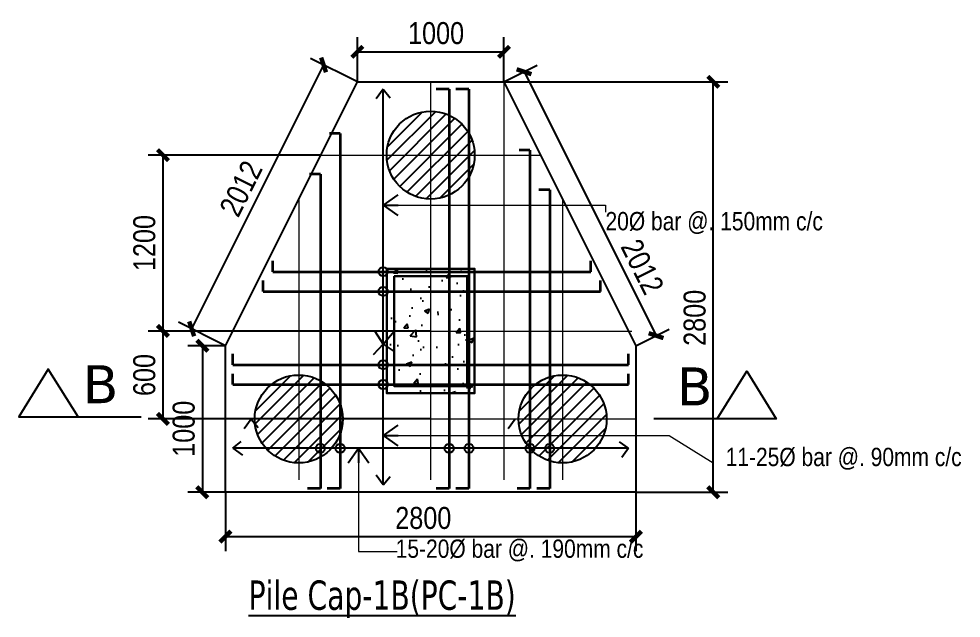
# Model space of a CAD drawing. Header units: millimetres. Extents: x 6239764 to 13047540, y 367704 to 979893.
# Drawn here: x 6277072 to 6283498, y 469577 to 473665 of the extents above; entities that cross this region are included whole.
import ezdxf

# ---------------------------------------------------------------- set-up
doc = ezdxf.new("R2010")
doc.units = ezdxf.units.MM
doc.header["$LTSCALE"] = 300
doc.linetypes.add('CENTER', pattern=[2, 1.25, -0.25, 0.25, -0.25])
doc.linetypes.add('DASHDOTX2', pattern=[2, 1, -0.5, 0, -0.5])
for name, color, linetype, lineweight in [('C.Line', 8, 'DASHDOTX2', 13), ('LINE-3', 7, 'Continuous', 15), ('ROD', 10, 'Continuous', 35)]:
    doc.layers.add(name, color=color, linetype=linetype, lineweight=lineweight)
doc.layers.add('COLUMN', color=9, linetype='Continuous')
doc.layers.add('DIM', color=4, linetype='Continuous')
doc.styles.add('AFTXT', font='')
doc.styles.add('NARROW', font='ARIALN.TTF')
doc.styles.add('ROMANS', font='ROMANS.SHX', dxfattribs={"width": 0.8})
doc.styles.get("Standard").update_dxf_attribs({"font": 'txt8.shx', "width": 0.7, "bigfont": 'hztxt_ii.shx'})
doc.styles.add('ver', font='verdana.ttf')
doc.styles.get('AFTXT').set_extended_font_data('Romans.shx')
doc.dimstyles.new('DIM', dxfattribs={"dimtxt": 7, "dimasz": 3, "dimexe": 3, "dimexo": 3, "dimgap": 0.09, "dimtad": 0, "dimdec": 1, "dimzin": 0, "dimdsep": 46, "dimlunit": 4, "dimtxsty": 'ROMANS', "dimblk": 'ARCHTICK', "dimcen": 0.09, "dimdle": 1, "dimse1": 1, "dimse2": 1, "dimclrd": 7, "dimclre": 7, "dimclrt": 5, "dimazin": 0, "dimtfac": 1, "dimtdec": 1, "dimtofl": 0, "dimtmove": 0, "dimatfit": 3, "dimldrblk": 'OPEN90', "dimfxl": 1, "dimfrac": 2, "dimtolj": 1, "dimtzin": 0, "dimlwd": -1, "dimlwe": -1, "dimarcsym": 0})
doc.dimstyles.new('IED-2', dxfattribs={"dimscale": 50, "dimtxt": 3, "dimasz": 0.5, "dimexe": 2, "dimexo": 0, "dimgap": 2.5, "dimtad": 1, "dimdec": 0, "dimzin": 0, "dimdsep": 46, "dimtxsty": 'AFTXT', "dimblk": '_DOT7', "dimcen": 0.09, "dimclre": 7, "dimclrt": 3, "dimadec": 0, "dimazin": 0, "dimtfac": 1, "dimtdec": 0, "dimtix": 1, "dimtmove": 0, "dimatfit": 3, "dimldrblk": '_DOT7', "dimfxl": 1, "dimtolj": 1, "dimtzin": 0, "dimarcsym": 0})

# ---------------------------------------------------------------- blocks, each defined once
blk = doc.blocks.new('_ArchTick')
at = {"color": 0, "linetype": 'ByBlock', "const_width": 0.4}
blk.add_lwpolyline([(-0.5, -0.5), (0.5, 0.5)], dxfattribs=at)
blk = doc.blocks.new('*D614')
at = {"color": 7, "lineweight": -2, "transparency": 16777216}
for p, q in [((6279380, 473235.5), (6279380, 473539.8)), ((6280380, 473235.5), (6280380, 473539.8))]:
    blk.add_line(p, q, dxfattribs=at)
at = {"color": 0, "lineweight": -2, "transparency": 16777216}
blk.add_line((6279380, 473439.8), (6280380, 473439.8), dxfattribs=at)
at = {"layer": 'Defpoints', "color": 0, "transparency": 16777216}
for p in [(6280380, 473439.8), (6279380, 473235.5, 3), (6280380, 473235.5, 3)]:
    blk.add_point(p, dxfattribs=at)
at = {"color": 0, "lineweight": -2, "transparency": 16777216, "xscale": 75, "yscale": 75, "zscale": 75, "rotation": 180}
blk.add_blockref('_ArchTick', (6279380, 473439.8), dxfattribs=at)
at = {"color": 0, "lineweight": -2, "transparency": 16777216, "xscale": 75, "yscale": 75, "zscale": 75}
blk.add_blockref('_ArchTick', (6280380, 473439.8), dxfattribs=at)
at = {"color": 3, "transparency": 16777216, "insert": (6279917, 473566.4), "char_height": 150, "attachment_point": 5, "style": 'NARROW'}
blk.add_mtext('\\A1;1000', dxfattribs=at)
blk = doc.blocks.new('_DOT7')
at = {"color": 7, "linetype": 'Continuous'}
blk.add_line((-0.5, 0), (-1, 0), dxfattribs=at)
at = {"color": 7, "linetype": 'Continuous', "const_width": 0.5}
blk.add_lwpolyline([(-0.25, 0, 1), (0.25, 0, 1), (-0.25, 0, 1)], format="xyb", dxfattribs=at)
blk = doc.blocks.new('*D615')
at = {"color": 7, "lineweight": -2, "transparency": 16777216}
for p, q in [((6280380, 473235.5), (6280606.4, 473348.7)), ((6281280, 471435.5), (6281506.4, 471548.7))]:
    blk.add_line(p, q, dxfattribs=at)
at = {"color": 0, "lineweight": -2, "transparency": 16777216}
blk.add_line((6280516.9, 473304), (6281416.9, 471504), dxfattribs=at)
at = {"layer": 'Defpoints', "color": 0, "transparency": 16777216}
for p in [(6280380, 473235.5, 3), (6281416.9, 471504), (6281280, 471435.5, 3)]:
    blk.add_point(p, dxfattribs=at)
at = {"color": 0, "lineweight": -2, "transparency": 16777216, "xscale": 75, "yscale": 75, "zscale": 75}
for p, rotation in [((6280516.9, 473304), 116.5650512800044), ((6281416.9, 471504), 296.5650512800044)]:
    blk.add_blockref('_ArchTick', p, dxfattribs=dict(at, rotation=rotation))
at = {"color": 3, "transparency": 16777216, "insert": (6281323.6, 471973.6), "char_height": 150, "attachment_point": 5, "rotation": 296.56505, "style": 'NARROW'}
blk.add_mtext('\\A1;2012', dxfattribs=at)
blk = doc.blocks.new('*D616')
at = {"color": 7, "lineweight": -2, "transparency": 16777216}
for p, q in [((6278480, 471435.5), (6278223.1, 471435.5)), ((6278480, 470435.5), (6278223.1, 470435.5))]:
    blk.add_line(p, q, dxfattribs=at)
at = {"color": 0, "lineweight": -2, "transparency": 16777216}
blk.add_line((6278323.1, 471435.5), (6278323.1, 470435.5), dxfattribs=at)
at = {"layer": 'Defpoints', "color": 0, "transparency": 16777216}
for p in [(6278480, 471435.5, 0), (6278323.1, 470435.5), (6278480, 470435.5, 3)]:
    blk.add_point(p, dxfattribs=at)
at = {"color": 0, "lineweight": -2, "transparency": 16777216, "xscale": 75, "yscale": 75, "zscale": 75}
for p, rotation in [((6278323.1, 471435.5), 90), ((6278323.1, 470435.5), 270)]:
    blk.add_blockref('_ArchTick', p, dxfattribs=dict(at, rotation=rotation))
at = {"color": 3, "transparency": 16777216, "insert": (6278196.5, 470868.9), "char_height": 150, "attachment_point": 5, "rotation": 90, "style": 'NARROW'}
blk.add_mtext('\\A1;1000', dxfattribs=at)
blk = doc.blocks.new('*D617')
at = {"color": 7, "lineweight": -2, "transparency": 16777216}
for p, q in [((6278480, 470435.5), (6278480, 470032.9)), ((6281280, 470435.5), (6281280, 470032.9))]:
    blk.add_line(p, q, dxfattribs=at)
at = {"color": 0, "lineweight": -2, "transparency": 16777216}
blk.add_line((6278480, 470132.9), (6281280, 470132.9), dxfattribs=at)
at = {"layer": 'Defpoints', "color": 0, "transparency": 16777216}
for p in [(6278480, 470435.5), (6281280, 470435.5), (6281280, 470132.9)]:
    blk.add_point(p, dxfattribs=at)
at = {"color": 0, "lineweight": -2, "transparency": 16777216, "xscale": 75, "yscale": 75, "zscale": 75, "rotation": 180}
blk.add_blockref('_ArchTick', (6278480, 470132.9), dxfattribs=at)
at = {"color": 0, "lineweight": -2, "transparency": 16777216, "xscale": 75, "yscale": 75, "zscale": 75}
blk.add_blockref('_ArchTick', (6281280, 470132.9), dxfattribs=at)
at = {"color": 3, "transparency": 16777216, "insert": (6279829.8, 470259.5), "char_height": 150, "attachment_point": 5, "style": 'NARROW'}
blk.add_mtext('\\A1;2800', dxfattribs=at)
blk = doc.blocks.new('*D618')
at = {"color": 7, "lineweight": -2, "transparency": 16777216}
for p, q in [((6280380, 473235.5), (6281907.3, 473235.5)), ((6281280, 470435.5), (6281907.3, 470435.5))]:
    blk.add_line(p, q, dxfattribs=at)
at = {"color": 0, "lineweight": -2, "transparency": 16777216}
blk.add_line((6281807.3, 470435.5), (6281807.3, 473235.5), dxfattribs=at)
at = {"layer": 'Defpoints', "color": 0, "transparency": 16777216}
for p in [(6280380, 473235.5, 3), (6281807.3, 473235.5), (6281280, 470435.5, 3)]:
    blk.add_point(p, dxfattribs=at)
at = {"color": 0, "lineweight": -2, "transparency": 16777216, "xscale": 75, "yscale": 75, "zscale": 75}
for p, rotation in [((6281807.3, 473235.5), 90), ((6281807.3, 470435.5), 270)]:
    blk.add_blockref('_ArchTick', p, dxfattribs=dict(at, rotation=rotation))
at = {"color": 3, "transparency": 16777216, "insert": (6281680.7, 471625.6), "char_height": 150, "attachment_point": 5, "rotation": 90, "style": 'NARROW'}
blk.add_mtext('\\A1;2800', dxfattribs=at)
blk = doc.blocks.new('*D623')
at = {"color": 7, "lineweight": -2, "transparency": 16777216}
for p, q in [((6279380, 473235.5), (6279060.6, 473395.2)), ((6278480, 471435.5), (6278160.6, 471595.2))]:
    blk.add_line(p, q, dxfattribs=at)
at = {"color": 0, "lineweight": -2, "transparency": 16777216}
blk.add_line((6279150, 473350.5), (6278250, 471550.5), dxfattribs=at)
at = {"layer": 'Defpoints', "color": 0, "transparency": 16777216}
for p in [(6279380, 473235.5, 3), (6278250, 471550.5), (6278480, 471435.5)]:
    blk.add_point(p, dxfattribs=at)
at = {"color": 0, "lineweight": -2, "transparency": 16777216, "xscale": 75, "yscale": 75, "zscale": 75}
for p, rotation in [((6279150, 473350.5), 63.43494894285276), ((6278250, 471550.5), 243.4349489428528)]:
    blk.add_blockref('_ArchTick', p, dxfattribs=dict(at, rotation=rotation))
at = {"color": 3, "transparency": 16777216, "insert": (6278586.8, 472507.1), "char_height": 150, "attachment_point": 5, "rotation": 63.43495, "style": 'NARROW'}
blk.add_mtext('\\A1;2012', dxfattribs=at)
blk = doc.blocks.new('*D624')
at = {"color": 7, "lineweight": -2, "transparency": 16777216}
for p, q in [((6279130, 472735.5), (6277954.4, 472735.5)), ((6279866.1, 471535.5), (6277954.4, 471535.5))]:
    blk.add_line(p, q, dxfattribs=at)
at = {"color": 0, "lineweight": -2, "transparency": 16777216}
blk.add_line((6278054.4, 472735.5), (6278054.4, 471535.5), dxfattribs=at)
at = {"layer": 'Defpoints', "color": 0, "transparency": 16777216}
for p in [(6279130, 472735.5, 0), (6278054.4, 471535.5), (6279866.1, 471535.5, 0)]:
    blk.add_point(p, dxfattribs=at)
at = {"color": 0, "lineweight": -2, "transparency": 16777216, "xscale": 75, "yscale": 75, "zscale": 75}
for p, rotation in [((6278054.4, 472735.5), 90), ((6278054.4, 471535.5), 270)]:
    blk.add_blockref('_ArchTick', p, dxfattribs=dict(at, rotation=rotation))
at = {"color": 3, "transparency": 16777216, "insert": (6277927.8, 472135.5), "char_height": 150, "attachment_point": 5, "rotation": 90, "style": 'NARROW'}
blk.add_mtext('\\A1;1200', dxfattribs=at)
blk = doc.blocks.new('*D625')
at = {"color": 7, "lineweight": -2, "transparency": 16777216}
for p, q in [((6279880, 471535.5), (6277954.4, 471535.5)), ((6279880, 470935.5), (6277954.4, 470935.5))]:
    blk.add_line(p, q, dxfattribs=at)
at = {"color": 0, "lineweight": -2, "transparency": 16777216}
blk.add_line((6278054.4, 471535.5), (6278054.4, 470935.5), dxfattribs=at)
at = {"layer": 'Defpoints', "color": 0, "transparency": 16777216}
for p in [(6279880, 471535.5, 0), (6278054.4, 470935.5), (6279880, 470935.5, 0)]:
    blk.add_point(p, dxfattribs=at)
at = {"color": 0, "lineweight": -2, "transparency": 16777216, "xscale": 75, "yscale": 75, "zscale": 75}
for p, rotation in [((6278054.4, 471535.5), 90), ((6278054.4, 470935.5), 270)]:
    blk.add_blockref('_ArchTick', p, dxfattribs=dict(at, rotation=rotation))
at = {"color": 3, "transparency": 16777216, "insert": (6277927.8, 471235.5), "char_height": 150, "attachment_point": 5, "rotation": 90, "style": 'NARROW'}
blk.add_mtext('\\A1;600', dxfattribs=at)

msp = doc.modelspace()

# ---------------------------------------------------------------- hatches: boundary and pattern name
at = {"lineweight": 25}
h = msp.add_hatch(dxfattribs=at)
h.set_pattern_fill('ANSI31', color=9, scale=500)
h.set_pattern_definition([(45, (6103186.416, 781910.24), (-44.194174, 44.194174), [])])
edge = h.paths.add_edge_path()
edge.add_arc((6279880, 472735.5), 300, 0, 360)
h = msp.add_hatch(dxfattribs=at)
h.set_pattern_fill('AR-CONC', color=9, scale=50)
h.set_pattern_definition([(50, (6103186.42, 781910.24), (358.6301, -31.37607), [37.5, -412.5]), (355, (6103186.4, 781910.24), (-69.37567, 376.09607), [30, -330]), (100.45144, (6103216.3, 781907.62), (289.25442, 344.72), [31.8701, -350.57106]), (46.1842, (6103186.4, 782010.24), (533.62067, -82.75964), [56.25, -618.75]), (96.63564, (6103230.9, 782003.34), (467.331, 487.0593), [47.8052, -525.8569]), (351.18416, (6103186.4, 782010.24), (467.331, 487.0593), [45, -495]), (21, (6103236.42, 781985.24), (298.45353, -201.30945), [37.5, -412.5]), (326, (6103236.4, 781985.24), (121.65767, 362.57502), [30, -330]), (71.45144, (6103261.3, 781968.46), (420.1112, 161.26558), [31.8701, -350.57106]), (37.5, (6103186.42, 781910.24), (6.079928, 166.446927), [0, -326, 0, -335, 0, -331.25]), (7.5, (6103186.42, 781910.24), (131.53477, 197.20586), [0, -191, 0, -318.5, 0, -126.25]), (327.5, (6103074.92, 781910.24), (266.91122, -11.277436), [0, -125, 0, -390, 0, -517.5]), (317.5, (6103024.92, 781910.24), (291.59308, 50.05249), [0, -162.5, 0, -259, 0, -367.5])])
h.paths.add_polyline_path([(6279580, 471960.5), (6280180, 471960.5), (6280180, 471110.5), (6279580, 471110.5)])
h = msp.add_hatch(dxfattribs=at)
h.set_pattern_fill('ANSI31', color=9, scale=500)
h.set_pattern_definition([(45, (6102286.416, 780110.24), (-44.194174, 44.194174), [])])
edge = h.paths.add_edge_path()
edge.add_arc((6278980, 470935.5), 300, 0, 360)
h = msp.add_hatch(dxfattribs=at)
h.set_pattern_fill('ANSI31', color=9, scale=500)
h.set_pattern_definition([(45, (6104086.416, 780110.24), (-44.194174, 44.194174), [])])
edge = h.paths.add_edge_path()
edge.add_arc((6280780, 470935.5), 300, 0, 360)

# ---------------------------------------------------------------- linework, layer by layer
for p, q in [((6279500.2, 471535.5, 22.6), (6279556.4, 471445.8, 24.6)), ((6279556.4, 471445.8, 24.6), (6279630, 471535.5, 22.6)), ((6279556.4, 471445.8, 24.6), (6279487.4, 471373.5, 22.6)), ((6279556.4, 471445.8, 24.6), (6279630, 471394.8, 22.6)), ((6281230, 470735.7, 22.6), (6281168.4, 470780.8, 22.6)), ((6281230, 470735.7, 22.6), (6281177.1, 470735.7, 22.6)), ((6281230, 470735.7, 22.6), (6281183.8, 470672.6, 22.6))]:
    msp.add_line(p, q, dxfattribs=at)
at = {"color": 5, "lineweight": 25, "elevation": 25.7}
msp.add_lwpolyline([(6279380, 473235.5), (6280380, 473235.5), (6281280, 471435.5), (6281280, 470435.5), (6278480, 470435.5), (6278480, 471435.5), (6279380, 473235.5)], dxfattribs=at)
at = {"lineweight": 25}
for centre in [(6279880, 472735.5, 22.6), (6278980, 470935.5, 22.6), (6280780, 470935.5, 22.6)]:
    msp.add_circle(centre, 300, dxfattribs=at)
at = {"layer": 'C.Line', "color": 3, "linetype": 'CENTER', "lineweight": 18, "ltscale": 15}
for p, q in [((6279880, 473235.5, 25.7), (6279880, 470520.3, 25.7)), ((6280380, 473235.5, 25.7), (6280380, 470520.3, 25.7)), ((6279130, 472735.5, 22.6), (6280630, 472735.5, 22.6)), ((6278980, 472435.5, 25.7), (6278980, 470520.3, 25.7)), ((6280780, 472435.5, 25.7), (6280780, 470520.3, 25.7)), ((6278480, 471535.5, 22.6), (6281252.2, 471535.5, 22.6)), ((6278480, 470935.5, 22.6), (6281280, 470935.5, 22.6))]:
    msp.add_line(p, q, dxfattribs=at)
at = {"layer": 'COLUMN', "lineweight": 30, "elevation": 22.6}
for points in [[(6279580, 471960.5), (6280180, 471960.5), (6280180, 471110.5), (6279580, 471110.5)], [(6279630, 471910.5), (6280130, 471910.5), (6280130, 471160.5), (6279630, 471160.5)]]:
    msp.add_lwpolyline(points, close=True, dxfattribs=at)
at = {"layer": 'DIM'}
for p, q in [((6279556.4, 473185.5, 22.6), (6279509.2, 473118.6, 22.6)), ((6279556.4, 470485.5, 25.7), (6279556.4, 473185.5, 22.6)), ((6279556.4, 473185.5, 22.6), (6279603.5, 473126.8, 22.6)), ((6278656.4, 470935, 22.6), (6278609.2, 470868.1, 22.6)), ((6278656.4, 470935, 22.6), (6278703.5, 470876.3, 22.6)), ((6280456.4, 470935, 22.6), (6280409.2, 470868.1, 22.6)), ((6278530, 470735.7, 25.7), (6278588.7, 470782.8, 25.7)), ((6281230, 470735.7, 22.6), (6278530, 470735.7, 22.6)), ((6278530, 470735.7, 25.7), (6278596.9, 470688.5, 25.7)), ((6279556.4, 470485.5, 25.7), (6279509.2, 470552.4, 25.7)), ((6279556.4, 470485.5, 25.7), (6279603.5, 470544.2, 25.7))]:
    msp.add_line(p, q, dxfattribs=at)
at = {"layer": 'DIM', "ltscale": 3, "elevation": 22.6}
for points in [[(6277476, 470950.4), (6277272.2, 471275.4), (6277071.7, 470950.4), (6277905.9, 470950.4)], [(6281832.8, 470935.6), (6282036.7, 471260.6), (6282237.2, 470935.6), (6281402.9, 470935.6)]]:
    msp.add_lwpolyline(points, dxfattribs=at)
at = {"layer": 'DIM'}
for centre in [(6279556.4, 471940.2, 25.2), (6279556.4, 471805.5, 25.2), (6279556.4, 471305.3, 25.2), (6279556.4, 471170.6, 25.2), (6279128.2, 470735.7, 25.7), (6279262.8, 470735.7, 25.7), (6280006.3, 470735.7, 43.5), (6280141, 470735.7, 43.5), (6280557.4, 470735.8, 23.1), (6280692.1, 470735.8, 23.1)]:
    msp.add_circle(centre, 31.2, dxfattribs=at)
at = {"layer": 'ROD'}
for p, q in [((6280006.3, 473185.5, 22.6), (6279917.9, 473185.5, 22.6)), ((6280006.3, 473185.5, 22.6), (6280006.3, 470460.3, 22.6)), ((6280141, 473185.5, 22.6), (6280052.5, 473185.5, 22.6)), ((6280141, 473185.5, 22.6), (6280141, 470460.3, 22.6)), ((6279262.8, 472881.7, 25.7), (6279189, 472881.7, 25.7)), ((6279262.8, 472881.7, 26.7), (6279262.8, 470460.3, 22.6)), ((6280557.4, 472768.9, 25.7), (6280483.6, 472768.9, 25.7)), ((6280557.4, 472768.9, 26.5), (6280557.4, 470460.3, 22.6)), ((6279128.2, 472606, 25.7), (6279054.4, 472606, 25.7)), ((6279128.2, 472606, 26.7), (6279128.2, 470460.3, 22.6)), ((6280692.1, 472499.5, 25.7), (6280618.3, 472499.5, 25.7)), ((6280692.1, 472499.5, 26.5), (6280692.1, 470460.3, 22.6)), ((6278803, 471940.2, 25.7), (6278803, 472014, 25.7)), ((6280971.8, 471940.2, 25.7), (6280971.8, 472014, 25.7)), ((6278803, 471940.2, 25.7), (6280971.8, 471940.2, 25.7)), ((6278737.2, 471805.5, 25.7), (6278737.2, 471879.3, 25.7)), ((6281039.1, 471805.5, 25.7), (6281039.1, 471879.3, 25.7)), ((6278737.2, 471805.5, 25.7), (6281039.1, 471805.5, 25.7)), ((6278530, 471305.3, 25.7), (6278530, 471379.1, 25.7)), ((6281230, 471305.3, 22.6), (6281230, 471379.1, 22.6)), ((6278530, 471305.3, 22.6), (6281230, 471305.3, 22.6)), ((6278530, 471170.6, 25.7), (6278530, 471244.4, 25.7)), ((6281230, 471170.6, 22.6), (6281230, 471244.4, 22.6)), ((6278530, 471170.6, 22.6), (6281230, 471170.6, 22.6)), ((6279128.2, 470460.3, 22.6), (6279039.7, 470460.3, 22.6)), ((6279262.8, 470460.3, 22.6), (6279174.4, 470460.3, 22.6)), ((6280006.3, 470460.3, 22.6), (6279917.9, 470460.3, 22.6)), ((6280141, 470460.3, 22.6), (6280052.5, 470460.3, 22.6)), ((6280557.4, 470460.3, 22.6), (6280468.9, 470460.3, 22.6)), ((6280692.1, 470460.3, 22.6), (6280603.6, 470460.3, 22.6))]:
    msp.add_line(p, q, dxfattribs=at)

# ---------------------------------------------------------------- texts
at = {"ltscale": 1500}
for s, insert, char_height, width, attachment_point, style in [('20%%C bar @. 150mm c/c ', (6281072.2, 472347.3, 22.6), 125, 1993.186, 1, 'NARROW'), ('B', (6277506.9, 471301.9, 22.6), 258.5, 337.096, 1, 'ver'), ('B', (6281801.9, 471287, 22.6), 258.5, 337.096, 3, 'ver'), ('11-25%%C bar @. 90mm c/c ', (6281891.6, 470739, 24.4), 125, 1993.186, 1, 'NARROW'), ('15-20%%C bar @. 190mm c/c ', (6279641.4, 470113.5, 22.6), 125, 1993.186, 1, 'NARROW')]:
    msp.add_mtext(s, dxfattribs=dict(at, insert=insert, char_height=char_height, width=width, attachment_point=attachment_point, style=style))
at = {"layer": 'DIM', "insert": (6278638.6, 469834.1, 22.6), "char_height": 200, "width": 4245.844, "attachment_point": 1}
msp.add_mtext('{\\fVerdana|b0|i0|c0|p34;\\LPile Cap-1B(PC-1B) }', dxfattribs=at)

# ---------------------------------------------------------------- dimensions: what is measured, and where the dimension line sits
for base, p1, p2, picture, middle in [((6280380, 473439.8, 22.6), (6279380, 473235.5, 25.7), (6280380, 473235.5, 25.7), '*D614', (6279917, 473439.8, 22.6)), ((6281280, 470132.9, 22.6), (6278480, 470435.5, 22.6), (6281280, 470435.5, 22.6), '*D617', (6279829.8, 470132.9, 22.6))]:
    dim = msp.add_linear_dim(base=base, p1=p1, p2=p2, dimstyle='IED-2', override={"dimasz": 1.5, "dimgap": 1, "dimtxsty": 'NARROW', "dimblk1": 'ArchTick', "dimblk2": 'ArchTick', "dimsah": 1})
    dim.commit()
    dim.dimension.update_dxf_attribs({"geometry": picture, "text_midpoint": middle, "dimtype": 160})
dim = msp.add_aligned_dim(p1=(6279380, 473235.5, 25.7), p2=(6278480, 471435.5, 22.6), distance=-257.1, dimstyle='IED-2', override={"dimasz": 1.5, "dimgap": 1, "dimtxsty": 'NARROW', "dimblk1": 'ArchTick', "dimblk2": 'ArchTick', "dimsah": 1})
dim.commit()
dim.dimension.update_dxf_attribs({"geometry": '*D623', "text_midpoint": (6278586.8, 472507.1, 22.6)})
for base, p1, p2, angle, picture, middle, dimtype in [((6281416.9, 471504, 22.6), (6280380, 473235.5, 25.7), (6281280, 471435.5, 25.7), 296.56505, '*D615', (6281210.4, 471917, 22.6), 161), ((6281807.3, 473235.5, 22.6), (6281280, 470435.5, 25.7), (6280380, 473235.5, 25.7), 90, '*D618', (6281807.3, 471625.6, 22.6), 160), ((6278323.1, 470435.5, 22.6), (6278480, 471435.5, 22.6), (6278480, 470435.5, 25.7), 270, '*D616', (6278323.1, 470868.9, 22.6), 161)]:
    dim = msp.add_linear_dim(base=base, p1=p1, p2=p2, angle=angle, dimstyle='IED-2', override={"dimasz": 1.5, "dimgap": 1, "dimtxsty": 'NARROW', "dimblk1": 'ArchTick', "dimblk2": 'ArchTick', "dimsah": 1})
    dim.commit()
    dim.dimension.update_dxf_attribs({"geometry": picture, "text_midpoint": middle, "dimtype": dimtype})
for base, p1, p2, picture, middle in [((6278054.4, 471535.5, 22.6), (6279130, 472735.5, 22.6), (6279866.1, 471535.5, 22.6), '*D624', (6277927.8, 472135.5, 22.6)), ((6278054.4, 470935.5, 22.6), (6279880, 471535.5, 22.6), (6279880, 470935.5, 22.6), '*D625', (6277927.8, 471235.5, 22.6))]:
    dim = msp.add_linear_dim(base=base, p1=p1, p2=p2, angle=90, dimstyle='IED-2', override={"dimasz": 1.5, "dimgap": 1, "dimtxsty": 'NARROW', "dimblk1": 'ArchTick', "dimblk2": 'ArchTick', "dimsah": 1})
    dim.commit()
    dim.dimension.update_dxf_attribs({"geometry": picture, "text_midpoint": middle})

# ---------------------------------------------------------------- leaders
at = {"layer": 'LINE-3'}
for points in [[(6279557.6, 472393.7, 43.5), (6281072.2, 472393.7, 43.5), (6281072.2, 472347.3, 43.5)], [(6279557.6, 470822.6, 45.3), (6281505.6, 470822.6, 45.3), (6281807.3, 470637, 45.3)], [(6279388.6, 470736.3, 43.5), (6279388.6, 470032.5, 43.5), (6279652, 470032.5, 43.5)]]:
    msp.add_leader(points, dimstyle='DIM', override={"dimasz": 100, "dimgap": 2, "dimtad": 0, "dimfxl": 2}, dxfattribs=at)

doc.saveas('drawing.dxf')
